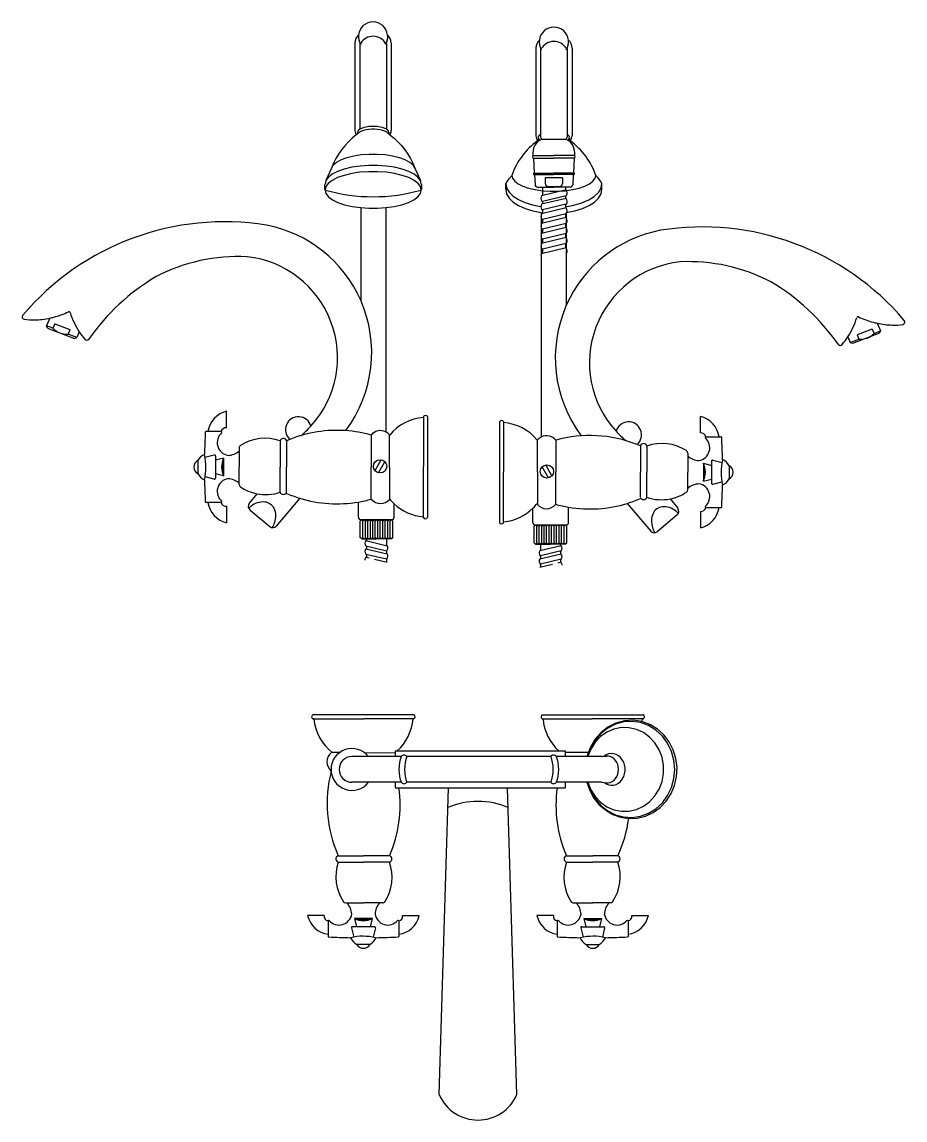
# Model space of a CAD drawing. Header units: metres. Extents: x 30 to 38.4, y 11.3 to 22.1.
# Drawn here: x 29.952 to 30.529, y 21.191 to 21.909 of the extents above; entities that cross this region are included whole.
import ezdxf
from ezdxf.enums import TextEntityAlignment as Align

# ---------------------------------------------------------------- set-up
doc = ezdxf.new("R2010")
doc.units = ezdxf.units.M
doc.header["$MEASUREMENT"] = 0
doc.linetypes.add('CENTER', pattern=[2, 1.25, -0.25, 0.25, -0.25])
for name, color, linetype in [('ID-WC', 7, 'Continuous'), ('WC-DET1', 8, 'Continuous'), ('WC-DET2', 15, 'Continuous'), ('WC-OUTL', 7, 'Continuous'), ('WC-SERIAL', 4, 'Continuous')]:
    doc.layers.add(name, color=color, linetype=linetype)
doc.styles.get("Standard").update_dxf_attribs({"font": 'arial.ttf'})

# ---------------------------------------------------------------- blocks, each defined once
blk = doc.blocks.new('CT295CGP')
at = {"layer": 'WC-DET1', "color": 8}
for p, q in [((-0.10809, -0.00264), (-0.07471, -0.00264)), ((-0.04252, -0.00264), (-0.07471, -0.00264)), ((0.04252, -0.00264), (0.07471, -0.00264)), ((0.10809, -0.00264), (0.07471, -0.00264)), ((-0.09139, -0.09214), (-0.075, -0.09214)), ((-0.05779, -0.09214), (-0.075, -0.09214)), ((0.05779, -0.09214), (0.075, -0.09214)), ((0.09139, -0.09214), (0.075, -0.09214)), ((-0.09134, -0.09628), (-0.075, -0.09628)), ((-0.05779, -0.09628), (-0.075, -0.09628)), ((0.05779, -0.09628), (0.075, -0.09628)), ((0.09139, -0.09628), (0.075, -0.09628)), ((-0.0691, -0.13325), (-0.08087, -0.13325)), ((-0.08083, -0.13325), (-0.07948, -0.13856)), ((-0.06914, -0.13325), (-0.07049, -0.13856)), ((0.0691, -0.13325), (0.08087, -0.13325)), ((0.06914, -0.13325), (0.07049, -0.13856)), ((0.08083, -0.13325), (0.07948, -0.13856)), ((-0.08282, -0.13942), (-0.08132, -0.14535)), ((-0.06782, -0.13856), (-0.08215, -0.13856)), ((-0.06715, -0.13942), (-0.06867, -0.14545)), ((0.06715, -0.13942), (0.06867, -0.14545)), ((0.06782, -0.13856), (0.08215, -0.13856)), ((0.08282, -0.13942), (0.08132, -0.14535)), ((-0.07073, -0.15016), (-0.07926, -0.15016)), ((0.07073, -0.15016), (0.07926, -0.15016))]:
    blk.add_line(p, q, dxfattribs=at)
at = {"layer": 'WC-DET1', "color": 7}
for p, q in [((-0.09057, -0.0247), (-0.09535, -0.02468)), ((-0.0503, -0.02729), (-0.08243, -0.02729)), ((-0.07421, -0.02475), (-0.05417, -0.02468)), ((-0.05417, -0.02365), (-0.0529, -0.02365)), ((-0.05417, -0.02365), (-0.05417, -0.02729)), ((-0.04174, -0.02729), (-0.04664, -0.02729)), ((0.04751, -0.02729), (-0.04174, -0.02729)), ((0.08095, -0.02729), (0.05117, -0.02729)), ((0.0529, -0.02365), (0.05691, -0.02365)), ((0.05691, -0.02365), (0.05691, -0.02729)), ((0.07201, -0.02474), (0.05691, -0.02469)), ((-0.0503, -0.04413), (-0.08243, -0.04413)), ((-0.05417, -0.04413), (-0.05417, -0.04778)), ((-0.05417, -0.04778), (-0.05175, -0.04778)), ((-0.04174, -0.04413), (-0.04664, -0.04413)), ((0.04751, -0.04413), (-0.04174, -0.04413)), ((-0.01936, -0.04778), (0.01936, -0.04778)), ((0.05691, -0.04413), (0.05117, -0.04413)), ((0.05175, -0.04778), (0.05691, -0.04778)), ((0.07125, -0.04413), (0.05691, -0.04413)), ((0.05691, -0.04413), (0.05691, -0.04778)), ((0.08095, -0.04413), (0.07125, -0.04413)), ((-0.08563, -0.12305), (-0.075, -0.12305)), ((-0.06437, -0.12305), (-0.075, -0.12305)), ((0.06437, -0.12305), (0.075, -0.12305)), ((0.08563, -0.12305), (0.075, -0.12305)), ((-0.09811, -0.13482), (-0.09811, -0.14352)), ((-0.05181, -0.1348), (-0.05181, -0.14352)), ((0.05181, -0.1348), (0.05181, -0.14352)), ((0.09811, -0.1348), (0.09811, -0.14352))]:
    blk.add_line(p, q, dxfattribs=at)
at = {"layer": 'WC-DET1', "color": 7, "flags": 128}
for points in [[(0.10723, -0.00446), (0.10152, -0.00359), (0.09575, -0.00392), (0.09015, -0.00542), (0.08492, -0.00804), (0.08026, -0.0117), (0.07633, -0.01624), (0.07329, -0.0215), (0.07125, -0.02729)], [(-0.0503, -0.02729), (-0.0509, -0.02911), (-0.05135, -0.03117), (-0.05162, -0.0334), (-0.05171, -0.03571), (-0.05162, -0.03802), (-0.05135, -0.04025), (-0.0509, -0.04231), (-0.0503, -0.04413)], [(-0.04664, -0.02729), (-0.04724, -0.02911), (-0.04769, -0.03117), (-0.04796, -0.0334), (-0.04805, -0.03571), (-0.04796, -0.03802), (-0.04769, -0.04025), (-0.04724, -0.04231), (-0.04664, -0.04413)], [(0.08224, -0.04428), (0.08371, -0.04523), (0.08532, -0.04584), (0.08699, -0.0461), (0.08868, -0.04598), (0.09031, -0.0455), (0.09184, -0.04467), (0.09321, -0.04352), (0.09437, -0.04209), (0.09527, -0.04044), (0.0959, -0.03862), (0.09621, -0.03669), (0.09621, -0.03473), (0.0959, -0.0328), (0.09527, -0.03098), (0.09437, -0.02933), (0.09321, -0.0279), (0.09184, -0.02675), (0.09031, -0.02592), (0.08868, -0.02544), (0.08699, -0.02532), (0.08532, -0.02558), (0.08371, -0.02619), (0.08224, -0.02715)], [(0.0838, -0.04446), (0.08516, -0.04447), (0.0865, -0.04418), (0.08777, -0.0436), (0.08894, -0.04274), (0.08994, -0.04165), (0.09077, -0.04035), (0.09138, -0.0389), (0.09175, -0.03733), (0.09188, -0.03571), (0.09175, -0.03409), (0.09138, -0.03252), (0.09077, -0.03107), (0.08994, -0.02977), (0.08894, -0.02868), (0.08777, -0.02783), (0.0865, -0.02724), (0.08516, -0.02695), (0.0838, -0.02696)], [(0.07125, -0.04413), (0.07311, -0.04951), (0.07583, -0.05446), (0.07933, -0.0588), (0.0835, -0.06241), (0.08819, -0.06517), (0.09327, -0.06699), (0.09857, -0.06781)]]:
    blk.add_lwpolyline(points, dxfattribs=at)
at = {"layer": 'WC-DET1', "color": 8, "flags": 128}
for points in [[(0.07167, -0.04413), (0.07366, -0.04973), (0.0766, -0.05483), (0.08038, -0.05923), (0.08486, -0.06277), (0.08988, -0.06532), (0.09525, -0.06679), (0.10079, -0.06712), (0.10628, -0.06631), (0.11154, -0.06438), (0.11635, -0.06141), (0.12056, -0.05749), (0.124, -0.05278), (0.12655, -0.04745), (0.12812, -0.04169), (0.12865, -0.03571), (0.12812, -0.02973), (0.12655, -0.02397), (0.124, -0.01864), (0.12056, -0.01393), (0.11635, -0.01002), (0.11154, -0.00704), (0.10628, -0.00511), (0.10079, -0.0043), (0.09525, -0.00464), (0.08988, -0.00611), (0.08486, -0.00866), (0.08038, -0.01219), (0.0766, -0.01659), (0.07366, -0.02169), (0.07167, -0.02729)], [(0.07182, -0.04413), (0.07379, -0.04904), (0.0766, -0.05344), (0.08016, -0.05717), (0.08431, -0.06008), (0.08891, -0.06207), (0.09377, -0.06306), (0.09873, -0.06301), (0.10358, -0.06192), (0.10814, -0.05984), (0.11224, -0.05684), (0.11573, -0.05304), (0.11846, -0.04858), (0.12035, -0.04363), (0.12131, -0.03839), (0.12131, -0.03304), (0.12035, -0.02779), (0.11846, -0.02284), (0.11573, -0.01838), (0.11224, -0.01458), (0.10814, -0.01158), (0.10358, -0.0095), (0.09873, -0.00841), (0.09377, -0.00836), (0.08891, -0.00935), (0.08431, -0.01134), (0.08016, -0.01425), (0.0766, -0.01798), (0.07379, -0.02239), (0.07182, -0.02729)]]:
    blk.add_lwpolyline(points, dxfattribs=at)
at = {"layer": 'WC-DET1', "color": 7, "extrusion": (0, 0, -1), "flags": 128}
for points in [[(-0.04751, -0.02729), (-0.04812, -0.02911), (-0.04856, -0.03117), (-0.04884, -0.0334), (-0.04893, -0.03571), (-0.04884, -0.03802), (-0.04856, -0.04025), (-0.04812, -0.04231), (-0.04751, -0.04413)], [(-0.05117, -0.02729), (-0.05177, -0.02911), (-0.05222, -0.03117), (-0.0525, -0.0334), (-0.05259, -0.03571), (-0.0525, -0.03802), (-0.05222, -0.04025), (-0.05177, -0.04231), (-0.05117, -0.04413)]]:
    blk.add_lwpolyline(points, dxfattribs=at)
at = {"layer": 'WC-DET1', "color": 7}
for points in [[(0.08095, -0.02729), (0.08384, -0.02696)], [(0.08095, -0.04413), (0.08384, -0.04446)]]:
    blk.add_lwpolyline(points, dxfattribs=at)
for centre, radius, start, end in [((-0.08243, -0.03571), 0.0137, 37.9189, 322.0811), ((-0.08243, -0.03571), 0.00842, 90, 270), ((-0.04847, -0.0287), 0.00231, 37.56, 142.44), ((0.04934, -0.0287), 0.00231, 37.56, 142.44), ((-0.04847, -0.04272), 0.00231, 217.56, 322.44), ((0.04934, -0.04272), 0.00231, 217.56, 322.44), ((-0.07527, -0.17986), 0.03504, 76.3798, 103.23801), ((0.07527, -0.17986), 0.03504, 76.76199, 103.6202)]:
    blk.add_arc(centre, radius, start, end, dxfattribs=at)
at = {"layer": 'WC-DET1', "color": 8}
for centre, radius, start, end in [((0, -0.10694), 0.0503, 66.88552, 113.11448), ((-0.07498, -0.10343), 0.03039, 258.8343, 281.1657), ((-0.07498, -0.12105), 0.01354, 244.42798, 295.56353), ((0.07498, -0.10343), 0.03039, 258.8343, 281.1657), ((0.07498, -0.12105), 0.01354, 244.43647, 295.57202), ((-0.08215, -0.13925), 0.00069, 90, 194.21928), ((-0.06782, -0.13925), 0.00069, 345.78072, 90), ((0.06782, -0.13925), 0.00069, 90, 194.21928), ((0.08215, -0.13925), 0.00069, 345.78072, 90)]:
    blk.add_arc(centre, radius, start, end, dxfattribs=at)
at = {"layer": 'WC-OUTL'}
for p, q in [((-0.042, 0), (-0.108, 0)), ((0.042, 0), (0.108, 0)), ((-0.10748, -0.00264), (-0.10809, -0.00264)), ((-0.04191, -0.00264), (-0.04252, -0.00264)), ((0.04191, -0.00264), (0.04252, -0.00264)), ((0.10748, -0.00264), (0.10817, -0.00264)), ((-0.09535, -0.02468), (-0.09595, -0.02468)), ((-0.0529, -0.02365), (0.0529, -0.02365)), ((-0.05175, -0.04778), (-0.01936, -0.04778)), ((-0.02543, -0.2484), (-0.01936, -0.04778)), ((0.02543, -0.2484), (0.01936, -0.04778)), ((0.01936, -0.04778), (0.05175, -0.04778)), ((-0.09139, -0.09628), (-0.09134, -0.09628)), ((-0.08641, -0.12305), (-0.08563, -0.12305)), ((-0.06246, -0.12305), (-0.06437, -0.12305)), ((0.06246, -0.12305), (0.06437, -0.12305)), ((0.08641, -0.12305), (0.08563, -0.12305)), ((-0.10062, -0.13134), (-0.11142, -0.13134)), ((-0.09811, -0.1348), (-0.09811, -0.13482)), ((-0.0493, -0.13134), (-0.0385, -0.13134)), ((0.0493, -0.13134), (0.0385, -0.13134)), ((0.10062, -0.13134), (0.11142, -0.13134)), ((-0.09811, -0.14352), (-0.09811, -0.14488)), ((-0.05181, -0.14352), (-0.05181, -0.14488)), ((0.05181, -0.14352), (0.05181, -0.14488)), ((0.09811, -0.14352), (0.09811, -0.14488))]:
    blk.add_line(p, q, dxfattribs=at)
at = {"layer": 'WC-OUTL', "flags": 128}
blk.add_lwpolyline([(0.09857, -0.06781), (0.1041, -0.06759), (0.1095, -0.06627), (0.11458, -0.06391), (0.11918, -0.0606), (0.12312, -0.05643), (0.12628, -0.05156), (0.12855, -0.04614), (0.12986, -0.04037), (0.13015, -0.03445), (0.12943, -0.02856), (0.1277, -0.02292), (0.12504, -0.01771), (0.12153, -0.01312), (0.11729, -0.0093), (0.11247, -0.00638), (0.10723, -0.00446)], dxfattribs=at)
at = {"layer": 'WC-OUTL'}
for centre, radius, start, end in [((-0.04274, -0.00135), 0.00154, 302.55391, 61.26126), ((0.04274, -0.00135), 0.00154, 118.73874, 237.44609), ((-0.10726, -0.00135), 0.00154, 118.73874, 237.44609), ((-0.07519, 0.0008), 0.03248, 186.0943, 231.62335), ((-0.07422, -0.00004), 0.03181, 312.07605, 355.29724), ((0.07422, -0.00004), 0.03181, 184.70276, 227.92395), ((0.07542, 0.0008), 0.03224, 350.6123, 353.87043), ((0.10726, -0.00135), 0.00154, 302.55391, 61.26126), ((-0.09109, -0.03072), 0.00775, 128.53049, 231.05926), ((-0.01522, -0.05802), 0.0835, 165.21964, 204.11232), ((-0.13431, -0.05912), 0.08334, 336.66365, 7.82725), ((0.13431, -0.05912), 0.08334, 172.17275, 203.33635), ((0.01464, -0.0564), 0.0847, 335.04152, 352.25299), ((-0.09074, -0.0942), 0.00218, 125.45577, 253.92311), ((-0.09074, -0.0942), 0.00218, 108.61089, 125.45577), ((-0.0585, -0.09421), 0.00219, 286.11709, 71.01277), ((0.0585, -0.09421), 0.00219, 108.98723, 253.88291), ((0.09074, -0.0942), 0.00218, 286.07689, 71.38911), ((-0.06378, -0.10584), 0.02922, 160.89634, 214.11706), ((-0.08537, -0.10625), 0.02922, 326.91086, 19.88989), ((0.08537, -0.10625), 0.02922, 160.11011, 213.08914), ((0.06378, -0.10584), 0.02922, 325.88294, 19.10366), ((-0.08641, -0.12115), 0.00188, 214.11706, 270), ((-0.0939, -0.13071), 0.01127, 1.86825, 42.80214), ((-0.0561, -0.13071), 0.01127, 137.19786, 178.13175), ((-0.06246, -0.12117), 0.00188, 270, 326.91086), ((0.06246, -0.12117), 0.00188, 213.08914, 270), ((0.0561, -0.13071), 0.01127, 1.86825, 42.80214), ((0.0939, -0.13071), 0.01127, 137.19786, 178.13175), ((0.08641, -0.12115), 0.00188, 270, 325.88294), ((-0.09601, -0.12787), 0.01579, 192.69019, 262.36397), ((-0.09745, -0.1317), 0.00319, 173.54662, 258.03206), ((-0.09771, -0.1348), 0.000397, 64.8475, 180), ((-0.09094, -0.12898), 0.00849, 220.97542, 350.7809), ((-0.05898, -0.12898), 0.00849, 189.2191, 319.02458), ((-0.05221, -0.1348), 0.000397, 0, 115.1525), ((-0.05247, -0.1317), 0.00319, 281.96794, 6.45338), ((-0.05391, -0.12787), 0.01579, 277.63603, 347.30981), ((0.05391, -0.12787), 0.01579, 192.69019, 262.36397), ((0.05247, -0.1317), 0.00319, 173.54662, 258.03206), ((0.05221, -0.1348), 0.000397, 64.8475, 180), ((0.05898, -0.12898), 0.00849, 220.97542, 350.7809), ((0.09094, -0.12898), 0.00849, 189.2191, 319.02458), ((0.09771, -0.1348), 0.000397, 0, 115.1525), ((0.09745, -0.1317), 0.00319, 281.96794, 6.45338), ((0.09601, -0.12787), 0.01579, 277.63603, 347.30981), ((-0.09771, -0.14488), 0.000397, 180, 270), ((-0.07496, 0.32389), 0.46972, 267.22369, 268.9843), ((-0.0751, -0.1423), 0.00889, 202.86711, 242.05803), ((-0.075, -0.14786), 0.00484, 208.26443, 331.73557), ((-0.0749, -0.1423), 0.00889, 297.94197, 337.12395), ((-0.07496, 0.32389), 0.46972, 271.00687, 272.77631), ((-0.05221, -0.14488), 0.000397, 270, 0), ((0.05221, -0.14488), 0.000397, 180, 270), ((0.07496, 0.32389), 0.46972, 267.22369, 268.99313), ((0.0749, -0.1423), 0.00889, 202.87605, 242.05803), ((0.075, -0.14786), 0.00484, 208.26443, 331.73557), ((0.0751, -0.1423), 0.00889, 297.94197, 337.13289), ((0.07496, 0.32389), 0.46972, 271.0157, 272.77631), ((0.09771, -0.14488), 0.000397, 270, 0), ((0, -0.23728), 0.02776, 203.62671, 336.37329)]:
    blk.add_arc(centre, radius, start, end, dxfattribs=at)
at = {"layer": 'WC-SERIAL', "flags": 3}
blk.add_attdef('SERIAL', text='', height=0.01211, dxfattribs=at).set_placement((-0.00123, 0.02069), align=Align.TOP_CENTER)
blk = doc.blocks.new('CT295CGR')
at = {"layer": 'WC-DET1', "color": 7}
for p, q in [((0.02683, 0.27706), (0.02683, 0.21912)), ((0.0441, 0.27706), (0.0441, 0.21912)), ((0.02527, 0.21894), (0.02527, 0.21703)), ((0.02527, 0.21703), (0.02536, 0.2165)), ((0.02753, 0.2179), (0.0434, 0.21791)), ((0.04557, 0.2165), (0.04566, 0.21718)), ((0.04566, 0.21904), (0.04566, 0.21703)), ((0.02223, 0.20537), (0.02255, 0.19563)), ((0.04869, 0.20537), (0.04837, 0.19563)), ((0.02286, 0.19472), (0.02321, 0.18808)), ((0.04815, 0.19472), (0.04781, 0.18808)), ((0.02484, 0.18654), (0.03175, 0.18654)), ((0.03175, 0.18654), (0.03551, 0.18654)), ((0.03926, 0.18654), (0.03551, 0.18654)), ((0.04618, 0.18654), (0.03926, 0.18654)), ((0.1348, 0.02319), (0.14352, 0.02319)), ((0.02475, 0), (0.02468, 0.02095)), ((0.03674, 0.02096), (0.03682, 0)), ((0.12305, 0.01063), (0.12305, 0)), ((0.02475, 0), (0.02468, -0.02095)), ((0.03674, -0.02096), (0.03682, 0)), ((0.12305, -0.01141), (0.12305, 0)), ((0.1348, -0.02311), (0.14352, -0.02311))]:
    blk.add_line(p, q, dxfattribs=at)
at = {"layer": 'WC-DET1', "color": 8}
for p, q in [((0.02181, 0.20724), (0.03551, 0.20724)), ((0.02181, 0.20537), (0.03551, 0.20537)), ((0.0492, 0.20724), (0.03551, 0.20724)), ((0.0492, 0.20537), (0.03551, 0.20537)), ((0.0223, 0.19563), (0.03551, 0.19564)), ((0.02259, 0.19472), (0.03551, 0.19473)), ((0.04871, 0.19563), (0.03551, 0.19564)), ((0.04843, 0.19472), (0.03551, 0.19473)), ((0.04114, 0.19251), (0.02988, 0.19251)), ((0.02988, 0.19251), (0.02988, 0.18875)), ((0.03187, 0.18687), (0.0393, 0.18687)), ((0.04114, 0.19251), (0.04114, 0.18875)), ((0.24362, 0.09364), (0.23374, 0.08992)), ((0.22927, 0.0848), (0.23502, 0.08701)), ((0.24487, 0.0908), (0.24909, 0.09242)), ((0.00264, 0.03248), (0.00264, 0.00029)), ((0.09214, 0.01721), (0.09214, 0)), ((0.09628, 0.01721), (0.09628, 0)), ((0.13856, 0.00718), (0.13856, -0.00715)), ((0.13942, 0.00785), (0.14545, 0.00633)), ((0.00264, -0.03248), (0.00264, 0.00029)), ((0.03204, -0.00373), (0.02786, 0.00353)), ((0.03425, -0.00233), (0.03017, 0.00474)), ((0.09214, -0.01639), (0.09214, 0)), ((0.09628, -0.01639), (0.09628, 0)), ((0.13325, 0.0059), (0.13325, -0.00587)), ((0.13325, 0.00586), (0.13856, 0.00451)), ((0.15016, 0.00427), (0.15016, -0.00426)), ((0.13325, -0.00583), (0.13856, -0.00448)), ((0.13942, -0.00782), (0.14535, -0.00632)), ((0.02342, -0.0345), (0.043, -0.0345))]:
    blk.add_line(p, q, dxfattribs=at)
at = {"layer": 'WC-DET1', "color": 8, "linetype": 'CENTER'}
for p, q in [((0.24362, 0.09364), (0.24487, 0.0908)), ((0.23374, 0.08992), (0.23502, 0.08701))]:
    blk.add_line(p, q, dxfattribs=at)
at = {"layer": 'WC-DET1', "color": 7, "flags": 128}
for points in [[(0.02683, 0.22095), (0.02604, 0.22037), (0.02552, 0.21975), (0.02528, 0.2191), (0.02533, 0.21845), (0.02567, 0.21781), (0.02629, 0.2172)], [(0.02683, 0.21912), (0.02691, 0.2187), (0.02716, 0.21829), (0.02757, 0.2179)], [(0.04337, 0.21791), (0.04378, 0.2183), (0.04402, 0.2187), (0.0441, 0.21912)], [(0.04464, 0.2172), (0.04526, 0.21781), (0.0456, 0.21845), (0.04565, 0.2191), (0.04541, 0.21975), (0.04489, 0.22037), (0.0441, 0.22095)]]:
    blk.add_lwpolyline(points, dxfattribs=at)
at = {"layer": 'WC-DET1', "color": 8, "flags": 128}
for points in [[(0.00801, 0.19415), (0.00848, 0.19224), (0.00986, 0.1904), (0.01212, 0.18868), (0.01518, 0.18715), (0.01892, 0.18586), (0.02323, 0.18485), (0.02795, 0.18416), (0.03293, 0.18381), (0.038, 0.18381), (0.04298, 0.18416), (0.0477, 0.18485), (0.05201, 0.18586), (0.05576, 0.18715), (0.05881, 0.18868), (0.06107, 0.1904), (0.06245, 0.19224), (0.06292, 0.19415)], [(0.00403, 0.18887), (0.00457, 0.18598), (0.00617, 0.18319), (0.00877, 0.1806), (0.01229, 0.17828), (0.01661, 0.17634), (0.02157, 0.17482), (0.02701, 0.17378)], [(0.04301, 0.17366), (0.04863, 0.17465), (0.05378, 0.17614), (0.05827, 0.17809), (0.06194, 0.18043), (0.06466, 0.18307), (0.06634, 0.18591), (0.0669, 0.18887)]]:
    blk.add_lwpolyline(points, dxfattribs=at)
at = {"layer": 'WC-DET1', "color": 8}
blk.add_lwpolyline([(0.11696, -0.02687, 0.028229), (0.11533, -0.02546, 0.084366), (0.11104, -0.02317, 0.106441), (0.1064, -0.02265, 0.1299), (0.10281, -0.02401, 0.1299), (0.10035, -0.02697, 0.106441), (0.09932, -0.03152, 0.084366), (0.10008, -0.03632, 0.046542), (0.10152, -0.03956, 0.073445)], format="xyb", dxfattribs=at)
blk.add_circle((0.03093, 0.00047), 0.00434, dxfattribs=at)
at = {"layer": 'WC-DET1', "color": 7}
for centre, radius, start, end in [((0.03555, 0.28151), 0.00961, 173.15394, 210.7891), ((0.03555, 0.27214), 0.00961, 32.70427, 149.2109), ((0.03555, 0.28151), 0.00961, 327.29573, 6.57047), ((0.03196, 0.20863), 0.01027, 115.54772, 187.74309), ((0.05158, 0.17923), 0.04605, 124.83869, 125.48142), ((0.03897, 0.20863), 0.01027, 352.25691, 64.45228), ((0.01935, 0.17923), 0.04605, 54.38336, 55.16131), ((0.0239, 0.20631), 0.00229, 155.85012, 204.14988), ((0.04711, 0.20631), 0.00229, 335.85012, 24.14988), ((0.02256, 0.19521), 0.000494, 121.77488, 273.27021), ((0.04846, 0.19521), 0.000494, 266.72979, 58.22512), ((0.02484, 0.18817), 0.00163, 183, 270), ((0.04618, 0.18817), 0.00163, 270, 357), ((0.12134, 0.07485), 0.08495, 156.15952, 216.91005), ((0.18398, 0.11701), 0.05216, 326.85924, 342.1974), ((0.23441, 0.10081), 0.000816, 64.85795, 162.1974), ((0.25874, 0.15264), 0.05643, 244.85795, 255.14043), ((0.25874, 0.15264), 0.05643, 255.14043, 257.87064), ((0.03072, 0.01609), 0.00775, 38.94074, 116.21661), ((0.05912, -0.05931), 0.08334, 68.27163, 105.59533), ((0.12522, 0.07159), 0.06643, 222.3685, 230.05178), ((0.17986, -0.00027), 0.03504, 166.3798, 193.23801), ((-0.0008, -0.00019), 0.03248, 314.07562, 321.62335), ((0.03072, -0.01609), 0.00775, 218.53049, 321.05926), ((0.05912, 0.05931), 0.08334, 254.40467, 260.3513), ((0.05912, 0.05931), 0.08334, 287.01218, 293.33635), ((0.0942, -0.01574), 0.00218, 198.61089, 343.92311), ((0.10584, 0.01122), 0.02922, 250.89634, 281.37754)]:
    blk.add_arc(centre, radius, start, end, dxfattribs=at)
at = {"layer": 'WC-DET1', "color": 8}
for centre, radius, start, end in [((0.03175, 0.18875), 0.00188, 180, 270), ((0.03926, 0.18875), 0.00188, 270, 360), ((0.23596, 0.09925), 0.01228, 265.59066, 316.48089), ((0.13925, 0.00718), 0.00069, 75.78072, 180), ((0.10343, 0.00002), 0.03039, 348.8343, 11.1657), ((0.12105, 0.00002), 0.01354, 334.42798, 25.56353), ((0.13925, -0.00715), 0.00069, 180, 284.21928)]:
    blk.add_arc(centre, radius, start, end, dxfattribs=at)
at = {"layer": 'WC-DET2'}
for p, q in [((0.04351, 0.18469), (0.02748, 0.18087)), ((0.028, 0.18654), (0.028, 0.18099)), ((0.04344, 0.18081), (0.02805, 0.17715)), ((0.04301, 0.18654), (0.04301, 0.18457)), ((0.04301, 0.18505), (0.04301, 0.18457)), ((0.04301, 0.18071), (0.04301, 0.17906)), ((0.04351, 0.17912), (0.02748, 0.1753)), ((0.04351, 0.17286), (0.02748, 0.16904)), ((0.028, 0.17714), (0.028, 0.17548)), ((0.04344, 0.17524), (0.02805, 0.17158)), ((0.04301, 0.1752), (0.04301, 0.17274)), ((0.04351, 0.16652), (0.02748, 0.1627)), ((0.028, 0.17162), (0.028, 0.16916)), ((0.028, 0.16531), (0.028, 0.16282)), ((0.04344, 0.16898), (0.02805, 0.16532)), ((0.04301, 0.16888), (0.04301, 0.1664)), ((0.04351, 0.16001), (0.02748, 0.15619)), ((0.028, 0.15897), (0.028, 0.15632)), ((0.04344, 0.16264), (0.02805, 0.15897)), ((0.04301, 0.16254), (0.04301, 0.15989)), ((0.04351, 0.15351), (0.02748, 0.14969)), ((0.028, 0.15246), (0.028, 0.14981)), ((0.04344, 0.15614), (0.02805, 0.15247)), ((0.04301, 0.15603), (0.04301, 0.15339)), ((0.04351, 0.14676), (0.02748, 0.14294)), ((0.028, 0.14596), (0.028, 0.14306)), ((0.04344, 0.14963), (0.02805, 0.14596)), ((0.04301, 0.14953), (0.04301, 0.14664)), ((0.02342, -0.0345), (0.02426, -0.03532)), ((0.0251, -0.0345), (0.02426, -0.03532)), ((0.02426, -0.0462), (0.02426, -0.03532)), ((0.02589, -0.03532), (0.0251, -0.0345)), ((0.02589, -0.03532), (0.02668, -0.0345)), ((0.02589, -0.0462), (0.02589, -0.03532)), ((0.02668, -0.0345), (0.02752, -0.03532)), ((0.02836, -0.0345), (0.02752, -0.03532)), ((0.02752, -0.0462), (0.02752, -0.03532)), ((0.02915, -0.03532), (0.02836, -0.0345)), ((0.02915, -0.03532), (0.02994, -0.0345)), ((0.02915, -0.0462), (0.02915, -0.03532)), ((0.02994, -0.0345), (0.03078, -0.03532)), ((0.03162, -0.0345), (0.03078, -0.03532)), ((0.03078, -0.0462), (0.03078, -0.03532)), ((0.03242, -0.03532), (0.03162, -0.0345)), ((0.03242, -0.03532), (0.03321, -0.0345)), ((0.03242, -0.0462), (0.03242, -0.03532)), ((0.03321, -0.0345), (0.03405, -0.03532)), ((0.03489, -0.0345), (0.03405, -0.03532)), ((0.03405, -0.0462), (0.03405, -0.03532)), ((0.03568, -0.03532), (0.03489, -0.0345)), ((0.03568, -0.03532), (0.03647, -0.0345)), ((0.03568, -0.0462), (0.03568, -0.03532)), ((0.03647, -0.0345), (0.03731, -0.03532)), ((0.03815, -0.0345), (0.03731, -0.03532)), ((0.03731, -0.0462), (0.03731, -0.03532)), ((0.03894, -0.03532), (0.03815, -0.0345)), ((0.03894, -0.03532), (0.03974, -0.0345)), ((0.03894, -0.0462), (0.03894, -0.03532)), ((0.03974, -0.0345), (0.04057, -0.03532)), ((0.04141, -0.0345), (0.04057, -0.03532)), ((0.04057, -0.0462), (0.04057, -0.03532)), ((0.04221, -0.03532), (0.04141, -0.0345)), ((0.04221, -0.03532), (0.043, -0.0345)), ((0.04221, -0.0462), (0.04221, -0.03532)), ((0.02342, -0.04702), (0.02426, -0.0462)), ((0.0251, -0.04702), (0.02426, -0.0462)), ((0.02589, -0.0462), (0.0251, -0.04702)), ((0.02589, -0.0462), (0.02668, -0.04702)), ((0.04024, -0.04812), (0.0263, -0.05145)), ((0.02668, -0.04702), (0.02752, -0.0462)), ((0.02675, -0.04704), (0.02675, -0.05134)), ((0.02836, -0.04702), (0.02752, -0.0462)), ((0.02915, -0.0462), (0.02836, -0.04702)), ((0.02915, -0.0462), (0.02994, -0.04702)), ((0.02994, -0.04702), (0.03078, -0.0462)), ((0.03162, -0.04702), (0.03078, -0.0462)), ((0.03242, -0.0462), (0.03162, -0.04702)), ((0.03242, -0.0462), (0.03321, -0.04702)), ((0.03321, -0.04702), (0.03405, -0.0462)), ((0.03489, -0.04702), (0.03405, -0.0462)), ((0.03568, -0.0462), (0.03489, -0.04702)), ((0.03568, -0.0462), (0.03647, -0.04702)), ((0.03647, -0.04702), (0.03731, -0.0462)), ((0.03815, -0.04702), (0.03731, -0.0462)), ((0.03894, -0.0462), (0.03815, -0.04702)), ((0.03894, -0.0462), (0.03974, -0.04702)), ((0.03974, -0.04702), (0.04057, -0.0462)), ((0.0398, -0.04704), (0.0398, -0.04823)), ((0.04141, -0.04702), (0.04057, -0.0462)), ((0.04221, -0.0462), (0.04141, -0.04702)), ((0.04221, -0.0462), (0.043, -0.04702)), ((0.04024, -0.05349), (0.0263, -0.05681)), ((0.02675, -0.05469), (0.02675, -0.05666)), ((0.04017, -0.05149), (0.02679, -0.05468)), ((0.04017, -0.05686), (0.02679, -0.06005)), ((0.0398, -0.05158), (0.0398, -0.05355)), ((0.0398, -0.0569), (0.0398, -0.05904)), ((0.03459, -0.06028), (0.0263, -0.06225)), ((0.02675, -0.06001), (0.02675, -0.06215)), ((0.04024, -0.05893), (0.038, -0.05947))]:
    blk.add_line(p, q, dxfattribs=at)
for centre, radius, start, end in [((0.03029, 0.17916), 0.00329, 148.72108, 213.48459), ((0.04333, 0.18127), 0.000469, 283.39969, 325.36645), ((0.04121, 0.18273), 0.00304, 325.36645, 39.22287), ((0.03029, 0.17359), 0.00329, 148.72108, 213.48459), ((0.02794, 0.1776), 0.000469, 213.48459, 283.39969), ((0.04333, 0.1757), 0.000469, 283.39969, 325.36645), ((0.04121, 0.17716), 0.00304, 325.36645, 39.22287), ((0.04121, 0.1709), 0.00304, 325.36645, 39.22287), ((0.03029, 0.16733), 0.00329, 148.72108, 213.48459), ((0.02794, 0.17204), 0.000469, 213.48459, 283.39969), ((0.02794, 0.16577), 0.000469, 213.48459, 283.39969), ((0.04333, 0.16944), 0.000469, 283.39969, 325.36645), ((0.04121, 0.16456), 0.00304, 325.36645, 39.22287), ((0.03029, 0.16099), 0.00329, 148.72108, 213.48459), ((0.02794, 0.15943), 0.000469, 213.48459, 283.39969), ((0.04333, 0.1631), 0.000469, 283.39969, 325.36645), ((0.04121, 0.15805), 0.00304, 325.36645, 39.22287), ((0.03029, 0.15448), 0.00329, 148.72108, 213.48459), ((0.02794, 0.15293), 0.000469, 213.48459, 283.39969), ((0.04333, 0.15659), 0.000469, 283.39969, 325.36645), ((0.04121, 0.15155), 0.00304, 325.36645, 39.22287), ((0.03029, 0.14798), 0.00329, 148.72108, 213.48459), ((0.02794, 0.14642), 0.000469, 213.48459, 283.39969), ((0.04333, 0.15009), 0.000469, 283.39969, 325.36645), ((0.04121, 0.1448), 0.00304, 332.66593, 39.22287), ((0.03029, 0.14123), 0.00329, 148.72108, 169.48488), ((0.03823, -0.04983), 0.00265, 325.36645, 39.22287), ((0.02874, -0.05293), 0.00286, 148.72108, 213.48459), ((0.02874, -0.0583), 0.00286, 148.72108, 213.48459), ((0.02669, -0.05429), 0.000408, 213.48459, 283.39969), ((0.04007, -0.0511), 0.000408, 283.39969, 325.36645), ((0.04007, -0.05646), 0.000408, 283.39969, 325.36645), ((0.03823, -0.05519), 0.00265, 325.36645, 39.22287), ((0.02669, -0.05965), 0.000408, 213.48459, 283.39969), ((0.03823, -0.06064), 0.00265, 355.52935, 39.22287)]:
    blk.add_arc(centre, radius, start, end, dxfattribs=at)
at = {"layer": 'WC-OUTL'}
for p, q in [((0.02371, 0.27734), (0.02367, 0.22007)), ((0.04739, 0.27733), (0.04739, 0.22006)), ((0.00403, 0.18504), (0.00403, 0.18887)), ((0.0669, 0.18504), (0.0669, 0.18887)), ((0.02729, 0.16991), (0.02729, 0.02305)), ((0.04364, 0.16991), (0.04364, 0.10919)), ((0.24846, 0.0909), (0.23087, 0.08413)), ((0.24846, 0.0909), (0.24909, 0.09242)), ((0.23087, 0.08413), (0.22927, 0.0848)), ((0.13134, 0.0257), (0.13134, 0.0365)), ((0, 0.033), (0, -0.033)), ((0.00264, 0.03309), (0.00264, 0.03248)), ((0.14352, 0.02319), (0.14488, 0.02319)), ((0.12305, 0.01254), (0.12305, 0.01063)), ((0.12302, -0.01141), (0.12305, -0.01063)), ((0.08351, -0.02038), (0.09884, -0.03855)), ((0.1116, -0.01742), (0.1165, -0.02361)), ((0.02179, -0.03287), (0.02179, -0.02352)), ((0.04516, -0.03287), (0.04516, -0.02285)), ((0.11601, -0.02815), (0.10295, -0.03892)), ((0.13134, -0.02562), (0.13134, -0.03642)), ((0.14352, -0.02311), (0.14488, -0.02311)), ((0.00264, -0.03309), (0.00264, -0.03248)), ((0.02263, -0.03532), (0.02342, -0.0345)), ((0.02263, -0.0462), (0.02263, -0.03532)), ((0.043, -0.0345), (0.04352, -0.0345)), ((0.043, -0.0345), (0.04389, -0.03537)), ((0.04389, -0.04615), (0.04389, -0.03537)), ((0.02263, -0.0462), (0.02344, -0.04704)), ((0.02344, -0.04704), (0.03001, -0.04704)), ((0.03001, -0.04704), (0.03327, -0.04704)), ((0.03654, -0.04704), (0.03327, -0.04704)), ((0.04298, -0.04704), (0.03654, -0.04704)), ((0.04298, -0.04704), (0.04389, -0.04615))]:
    blk.add_line(p, q, dxfattribs=at)
at = {"layer": 'WC-OUTL', "linetype": 'CENTER'}
for p, q in [((0.24688, 0.09746), (0.24909, 0.09242)), ((0.22765, 0.08849), (0.22927, 0.0848))]:
    blk.add_line(p, q, dxfattribs=at)
at = {"layer": 'WC-OUTL', "flags": 128}
for points in [[(0.00403, 0.18504), (0.00458, 0.18213), (0.0062, 0.17932), (0.00884, 0.17671), (0.01241, 0.17439), (0.01678, 0.17244), (0.0218, 0.17093), (0.02729, 0.16991)], [(0.04364, 0.16991), (0.04913, 0.17093), (0.05415, 0.17244), (0.05852, 0.17439), (0.06209, 0.17671), (0.06473, 0.17932), (0.06635, 0.18213), (0.0669, 0.18504)]]:
    blk.add_lwpolyline(points, dxfattribs=at)
at = {"layer": 'WC-OUTL'}
for centre, radius, start, end in [((0.03555, 0.28151), 0.00961, 6.57047, 173.15394), ((0.03147, 0.27704), 0.00783, 134.20144, 177.23802), ((0.03961, 0.27702), 0.00783, 2.49386, 45.51742), ((0.05158, 0.17923), 0.04605, 125.48142, 161.10501), ((0.03145, 0.22095), 0.00783, 186.50325, 212.58922), ((0.03961, 0.22095), 0.00783, 326.88929, 353.45022), ((0.01935, 0.17923), 0.04605, 18.89499, 54.38336), ((0.0198, 0.18047), 0.01787, 130.99783, 151.98106), ((0.05042, 0.18059), 0.01844, 26.68499, 47.33856), ((0.12134, 0.07485), 0.08495, 100.93841, 156.15952), ((0.13261, -0.01275), 0.17319, 40.31938, 99.09162), ((0.12522, 0.07159), 0.06643, 96.40498, 222.3685), ((0.12341, 0.02036), 0.11738, 62.621, 92.61373), ((0.105, 0.00253), 0.14191, 34.87856, 59.32889), ((0.25874, 0.15264), 0.05643, 257.87064, 268.07502), ((0.25807, 0.13285), 0.03664, 268.07502, 278.77886), ((0.26341, 0.09826), 0.00163, 278.77886, 40.31938), ((0.18398, 0.11701), 0.05216, 320.12595, 326.85924), ((0.22275, 0.08461), 0.00163, 214.87856, 320.12595), ((0.12787, 0.02109), 0.01579, 7.63603, 77.30981), ((0.00135, 0.03226), 0.00154, 32.55391, 151.26126), ((0.00004, 0.00078), 0.03181, 39.2866, 85.29724), ((0.0843, 0.02444), 0.0085, 311.88962, 163.69285), ((0.03072, 0.01609), 0.00775, 116.21661, 141.46951), ((0.12898, 0.01602), 0.00849, 279.2191, 49.02458), ((0.1317, 0.02253), 0.00319, 11.96794, 96.45338), ((0.1348, 0.02279), 0.000397, 90, 205.1525), ((0.14488, 0.02279), 0.000397, 0, 90), ((-0.32389, 0.00004), 0.46972, 1.00687, 2.77631), ((0.05912, -0.05931), 0.08334, 66.66365, 68.27163), ((0.09421, 0.0165), 0.00219, 16.11709, 161.01277), ((0.10625, -0.01037), 0.02922, 56.91086, 109.88989), ((0.12117, 0.01254), 0.00188, 0, 56.91086), ((0.13071, 0.0189), 0.01127, 227.19786, 268.13175), ((0.1423, 0.0001), 0.00889, 27.94197, 67.12395), ((0.14786, 0), 0.00484, 298.26443, 61.73557), ((0.1423, -0.0001), 0.00889, 292.86711, 332.05803), ((0.10584, 0.01122), 0.02922, 281.37754, 304.11706), ((0.12115, -0.01141), 0.00188, 304.11706, 0), ((0.13071, -0.0189), 0.01127, 91.86825, 132.80214), ((0.12898, -0.01594), 0.00849, 310.97542, 80.7809), ((-0.32389, 0.00004), 0.46972, 357.22369, 358.9843), ((0.05912, 0.05931), 0.08334, 260.3513, 287.01218), ((-0.0008, -0.00019), 0.03248, 276.0943, 314.07562), ((0.11394, -0.02563), 0.00326, 309.50613, 38.34306), ((0.12787, -0.02101), 0.01579, 282.69019, 352.36397), ((0.1317, -0.02245), 0.00319, 263.54662, 348.03206), ((0.1348, -0.02271), 0.000397, 154.8475, 270), ((0.14488, -0.02271), 0.000397, 270, 0), ((0.00135, -0.03226), 0.00154, 208.73874, 327.44609), ((0.02342, -0.03287), 0.00163, 180, 270), ((0.04352, -0.03287), 0.00163, 270, 0), ((0.10108, -0.03665), 0.00294, 220.16, 309.50613)]:
    blk.add_arc(centre, radius, start, end, dxfattribs=at)
at = {"layer": 'WC-SERIAL', "flags": 3}
blk.add_attdef('SERIAL', text='', height=0.01211, dxfattribs=at).set_placement((0.13533, 0.18831), align=Align.TOP_CENTER)
blk = doc.blocks.new('CT295CGL')
at = {"layer": 'WC-DET1', "color": 7}
for p, q in [((-0.04419, 0.27733), (-0.04419, 0.22095)), ((-0.02683, 0.27706), (-0.02683, 0.221)), ((-0.04567, 0.21899), (-0.04567, 0.21794)), ((-0.02527, 0.21899), (-0.02527, 0.21794)), ((-0.1348, 0.02319), (-0.14352, 0.02319)), ((-0.03674, 0.02096), (-0.03682, 0)), ((-0.02475, 0), (-0.02468, 0.02095)), ((-0.12305, 0.01063), (-0.12305, 0)), ((-0.12305, -0.01063), (-0.12305, 0)), ((-0.03674, -0.02096), (-0.03682, 0)), ((-0.02475, 0), (-0.02468, -0.02095)), ((-0.1348, -0.02311), (-0.14352, -0.02311)), ((-0.02342, -0.0345), (-0.043, -0.0345))]:
    blk.add_line(p, q, dxfattribs=at)
at = {"layer": 'WC-DET1', "color": 8, "linetype": 'CENTER'}
for p, q in [((-0.24362, 0.09364), (-0.24487, 0.0908)), ((-0.23374, 0.08992), (-0.23502, 0.08701))]:
    blk.add_line(p, q, dxfattribs=at)
at = {"layer": 'WC-DET1', "color": 8}
for p, q in [((-0.24362, 0.09364), (-0.23374, 0.08992)), ((-0.24487, 0.0908), (-0.24909, 0.09242)), ((-0.22927, 0.0848), (-0.23502, 0.08701)), ((-0.00264, 0.03248), (-0.00264, 0.00029)), ((-0.09628, 0.01721), (-0.09628, 0)), ((-0.09214, 0.01721), (-0.09214, 0)), ((-0.13942, 0.00785), (-0.14545, 0.00633)), ((-0.13856, 0.00718), (-0.13856, -0.00715)), ((-0.15016, 0.00427), (-0.15016, -0.00426)), ((-0.13325, 0.00586), (-0.13856, 0.00451)), ((-0.13325, 0.0059), (-0.13325, -0.00587)), ((-0.09628, -0.01639), (-0.09628, 0)), ((-0.09214, -0.01639), (-0.09214, 0)), ((-0.03425, -0.00233), (-0.03017, 0.00474)), ((-0.03204, -0.00373), (-0.02786, 0.00353)), ((-0.00264, -0.03248), (-0.00264, 0.00029)), ((-0.13942, -0.00782), (-0.14535, -0.00632)), ((-0.13325, -0.00583), (-0.13856, -0.00448))]:
    blk.add_line(p, q, dxfattribs=at)
at = {"layer": 'WC-DET1', "color": 7, "flags": 128}
for points in [[(-0.02527, 0.2189), (-0.02542, 0.21962), (-0.02592, 0.22031), (-0.02675, 0.22096), (-0.02789, 0.22153), (-0.02928, 0.22202), (-0.03089, 0.2224), (-0.03265, 0.22266), (-0.03452, 0.2228), (-0.03641, 0.2228), (-0.03828, 0.22266), (-0.04004, 0.2224), (-0.04165, 0.22202), (-0.04304, 0.22153), (-0.04418, 0.22096), (-0.04501, 0.22031), (-0.04551, 0.21962), (-0.04567, 0.2189)], [(-0.02581, 0.21834), (-0.02662, 0.21901), (-0.02774, 0.21961), (-0.02915, 0.22012), (-0.03078, 0.22052), (-0.03258, 0.2208), (-0.03449, 0.22094), (-0.03644, 0.22094), (-0.03835, 0.2208), (-0.04015, 0.22052), (-0.04179, 0.22012), (-0.04319, 0.21961), (-0.04431, 0.21901), (-0.04512, 0.21834)], [(-0.00403, 0.18121), (-0.00454, 0.18341), (-0.00611, 0.18555), (-0.00868, 0.18754), (-0.01218, 0.18931), (-0.01647, 0.19081), (-0.02141, 0.19198), (-0.02683, 0.19279), (-0.03256, 0.1932), (-0.03838, 0.1932), (-0.0441, 0.19279), (-0.04952, 0.19198), (-0.05446, 0.19081), (-0.05875, 0.18931), (-0.06225, 0.18754), (-0.06482, 0.18555), (-0.06639, 0.18341), (-0.0669, 0.18121)], [(-0.04364, 0.1697), (-0.03822, 0.16933), (-0.03271, 0.16933), (-0.02729, 0.1697)]]:
    blk.add_lwpolyline(points, dxfattribs=at)
at = {"layer": 'WC-DET1', "color": 7}
for points in [[(-0.04512, 0.21834, 0.008962), (-0.04653, 0.21729, 0.008962)], [(-0.02581, 0.21834, -0.008373), (-0.02449, 0.21736, -0.008373)], [(-0.02465, -0.02092, 0.030516), (-0.02202, -0.02376, 0.002518), (-0.02179, -0.02398, 0.002518)]]:
    blk.add_lwpolyline(points, format="xyb", dxfattribs=at)
at = {"layer": 'WC-DET1', "color": 8, "flags": 128}
for points in [[(-0.00822, 0.19549), (-0.00938, 0.19744), (-0.01151, 0.19927), (-0.01452, 0.20091), (-0.01831, 0.20231), (-0.02274, 0.2034), (-0.02763, 0.20415), (-0.03282, 0.20454), (-0.03811, 0.20454), (-0.0433, 0.20415), (-0.04819, 0.2034), (-0.05262, 0.20231), (-0.05641, 0.20091), (-0.05942, 0.19927), (-0.06155, 0.19744), (-0.06271, 0.19549)], [(-0.00456, 0.18754), (-0.00615, 0.18967), (-0.00873, 0.19165), (-0.01223, 0.19341), (-0.01651, 0.1949), (-0.02145, 0.19607), (-0.02686, 0.19687), (-0.03256, 0.19727), (-0.03837, 0.19727), (-0.04407, 0.19687), (-0.04948, 0.19607), (-0.05442, 0.1949), (-0.0587, 0.19341), (-0.0622, 0.19165), (-0.06478, 0.18967), (-0.06637, 0.18754)]]:
    blk.add_lwpolyline(points, dxfattribs=at)
at = {"layer": 'WC-DET1', "color": 8}
blk.add_lwpolyline([(-0.11696, -0.02687, -0.028229), (-0.11533, -0.02546, -0.084366), (-0.11104, -0.02317, -0.106441), (-0.1064, -0.02265, -0.1299), (-0.10281, -0.02401, -0.1299), (-0.10035, -0.02697, -0.106441), (-0.09932, -0.03152, -0.084366), (-0.10008, -0.03632, -0.046542), (-0.10152, -0.03956, -0.073445)], format="xyb", dxfattribs=at)
blk.add_circle((-0.03093, 0.00047), 0.00434, dxfattribs=at)
at = {"layer": 'WC-DET1', "color": 7}
for centre, radius, start, end in [((-0.03555, 0.28151), 0.00961, 172.56621, 212.70427), ((-0.03555, 0.27214), 0.00961, 30.7891, 147.29573), ((-0.03555, 0.28151), 0.00961, 329.2109, 7.70102), ((-0.12134, 0.07485), 0.08495, 323.08995, 23.84048), ((-0.25874, 0.15264), 0.05643, 284.85957, 295.14205), ((-0.23441, 0.10081), 0.000816, 17.8026, 115.14205), ((-0.18398, 0.11701), 0.05216, 197.8026, 213.14076), ((-0.25874, 0.15264), 0.05643, 282.12936, 284.85957), ((-0.05912, -0.05931), 0.08334, 86.07102, 111.72837), ((-0.12522, 0.07159), 0.06643, 309.94822, 317.6315), ((-0.05912, -0.05931), 0.08334, 74.40467, 86.07102), ((-0.03072, 0.01609), 0.00775, 63.78339, 141.05926), ((-0.17986, -0.00027), 0.03504, 346.76199, 13.6202), ((-0.10584, 0.01122), 0.02922, 258.62246, 289.10366), ((-0.0942, -0.01574), 0.00218, 196.07689, 341.38911), ((-0.05912, 0.05931), 0.08334, 246.66365, 252.98782), ((-0.05912, 0.05931), 0.08334, 279.6487, 285.59533), ((-0.03072, -0.01609), 0.00775, 218.94074, 321.46951)]:
    blk.add_arc(centre, radius, start, end, dxfattribs=at)
at = {"layer": 'WC-DET1', "color": 8}
for centre, radius, start, end in [((-0.03547, 0.29113), 0.11433, 254.04067, 285.95933), ((-0.23596, 0.09925), 0.01228, 223.51911, 274.40934), ((-0.13925, 0.00718), 0.00069, 360, 104.21928), ((-0.12105, 0.00002), 0.01354, 154.43647, 205.57202), ((-0.10343, 0.00002), 0.03039, 168.8343, 191.1657), ((-0.13925, -0.00715), 0.00069, 255.78072, 360)]:
    blk.add_arc(centre, radius, start, end, dxfattribs=at)
at = {"layer": 'WC-DET2'}
for p, q in [((-0.04221, -0.03532), (-0.043, -0.0345)), ((-0.04221, -0.03532), (-0.04141, -0.0345)), ((-0.04221, -0.0462), (-0.04221, -0.03532)), ((-0.04141, -0.0345), (-0.04057, -0.03532)), ((-0.03974, -0.0345), (-0.04057, -0.03532)), ((-0.04057, -0.0462), (-0.04057, -0.03532)), ((-0.03894, -0.03532), (-0.03974, -0.0345)), ((-0.03894, -0.03532), (-0.03815, -0.0345)), ((-0.03894, -0.0462), (-0.03894, -0.03532)), ((-0.03815, -0.0345), (-0.03731, -0.03532)), ((-0.03647, -0.0345), (-0.03731, -0.03532)), ((-0.03731, -0.0462), (-0.03731, -0.03532)), ((-0.03568, -0.03532), (-0.03647, -0.0345)), ((-0.03568, -0.03532), (-0.03489, -0.0345)), ((-0.03568, -0.0462), (-0.03568, -0.03532)), ((-0.03489, -0.0345), (-0.03405, -0.03532)), ((-0.03321, -0.0345), (-0.03405, -0.03532)), ((-0.03405, -0.0462), (-0.03405, -0.03532)), ((-0.03242, -0.03532), (-0.03321, -0.0345)), ((-0.03242, -0.03532), (-0.03162, -0.0345)), ((-0.03242, -0.0462), (-0.03242, -0.03532)), ((-0.03162, -0.0345), (-0.03078, -0.03532)), ((-0.02994, -0.0345), (-0.03078, -0.03532)), ((-0.03078, -0.0462), (-0.03078, -0.03532)), ((-0.02915, -0.03532), (-0.02994, -0.0345)), ((-0.02915, -0.03532), (-0.02836, -0.0345)), ((-0.02915, -0.0462), (-0.02915, -0.03532)), ((-0.02836, -0.0345), (-0.02752, -0.03532)), ((-0.02668, -0.0345), (-0.02752, -0.03532)), ((-0.02752, -0.0462), (-0.02752, -0.03532)), ((-0.02589, -0.03532), (-0.02668, -0.0345)), ((-0.02589, -0.03532), (-0.0251, -0.0345)), ((-0.02589, -0.0462), (-0.02589, -0.03532)), ((-0.0251, -0.0345), (-0.02426, -0.03532)), ((-0.02342, -0.0345), (-0.02426, -0.03532)), ((-0.02426, -0.0462), (-0.02426, -0.03532)), ((-0.04221, -0.0462), (-0.043, -0.04702)), ((-0.04221, -0.0462), (-0.04141, -0.04702)), ((-0.04141, -0.04702), (-0.04057, -0.0462)), ((-0.03974, -0.04702), (-0.04057, -0.0462)), ((-0.04024, -0.04812), (-0.0263, -0.05145)), ((-0.0398, -0.04704), (-0.0398, -0.04823)), ((-0.03894, -0.0462), (-0.03974, -0.04702)), ((-0.03894, -0.0462), (-0.03815, -0.04702)), ((-0.03815, -0.04702), (-0.03731, -0.0462)), ((-0.03647, -0.04702), (-0.03731, -0.0462)), ((-0.03568, -0.0462), (-0.03647, -0.04702)), ((-0.03568, -0.0462), (-0.03489, -0.04702)), ((-0.03489, -0.04702), (-0.03405, -0.0462)), ((-0.03321, -0.04702), (-0.03405, -0.0462)), ((-0.03242, -0.0462), (-0.03321, -0.04702)), ((-0.03242, -0.0462), (-0.03162, -0.04702)), ((-0.03162, -0.04702), (-0.03078, -0.0462)), ((-0.02994, -0.04702), (-0.03078, -0.0462)), ((-0.02915, -0.0462), (-0.02994, -0.04702)), ((-0.02915, -0.0462), (-0.02836, -0.04702)), ((-0.02836, -0.04702), (-0.02752, -0.0462)), ((-0.02668, -0.04702), (-0.02752, -0.0462)), ((-0.02675, -0.04704), (-0.02675, -0.05134)), ((-0.02589, -0.0462), (-0.02668, -0.04702)), ((-0.02589, -0.0462), (-0.0251, -0.04702)), ((-0.0251, -0.04702), (-0.02426, -0.0462)), ((-0.02342, -0.04702), (-0.02426, -0.0462)), ((-0.04024, -0.05349), (-0.0263, -0.05681)), ((-0.04017, -0.05149), (-0.02679, -0.05468)), ((-0.04017, -0.05686), (-0.02679, -0.06005)), ((-0.0398, -0.05158), (-0.0398, -0.05355)), ((-0.0398, -0.0569), (-0.0398, -0.05904)), ((-0.02675, -0.05469), (-0.02675, -0.05666)), ((-0.04024, -0.05893), (-0.038, -0.05947)), ((-0.03459, -0.06028), (-0.0263, -0.06225)), ((-0.02675, -0.06001), (-0.02675, -0.06215))]:
    blk.add_line(p, q, dxfattribs=at)
for centre, radius, start, end in [((-0.03823, -0.04983), 0.00265, 140.77713, 214.63355), ((-0.03823, -0.05519), 0.00265, 140.77713, 214.63355), ((-0.04007, -0.0511), 0.000408, 214.63355, 256.60031), ((-0.04007, -0.05646), 0.000408, 214.63355, 256.60031), ((-0.02669, -0.05429), 0.000408, 256.60031, 326.51541), ((-0.02874, -0.05293), 0.00286, 326.51541, 31.27892), ((-0.02874, -0.0583), 0.00286, 326.51541, 31.27892), ((-0.03823, -0.06064), 0.00265, 140.77713, 184.47065), ((-0.02669, -0.05965), 0.000408, 256.60031, 326.51541)]:
    blk.add_arc(centre, radius, start, end, dxfattribs=at)
at = {"layer": 'WC-OUTL'}
for p, q in [((-0.04739, 0.27733), (-0.04739, 0.22006)), ((-0.02371, 0.27734), (-0.02367, 0.22007)), ((-0.06637, 0.18754), (-0.0669, 0.18535)), ((-0.00403, 0.18535), (-0.00456, 0.18754)), ((-0.04364, 0.1697), (-0.04364, 0.10919)), ((-0.02729, 0.1697), (-0.02729, 0.02305)), ((-0.24846, 0.0909), (-0.24909, 0.09242)), ((-0.24846, 0.0909), (-0.23087, 0.08413)), ((-0.23087, 0.08413), (-0.22927, 0.0848)), ((-0.13134, 0.0257), (-0.13134, 0.0365)), ((-0.00264, 0.03309), (-0.00264, 0.03248)), ((0, 0.033), (0, -0.033)), ((-0.14352, 0.02319), (-0.14488, 0.02319)), ((-0.12305, 0.01254), (-0.12305, 0.01063)), ((-0.12305, -0.01141), (-0.12305, -0.01063)), ((-0.1116, -0.01742), (-0.1165, -0.02361)), ((-0.08351, -0.02038), (-0.09884, -0.03855)), ((-0.14352, -0.02311), (-0.14488, -0.02311)), ((-0.13134, -0.02562), (-0.13134, -0.03642)), ((-0.11601, -0.02815), (-0.10295, -0.03892)), ((-0.04516, -0.03287), (-0.04516, -0.02285)), ((-0.02179, -0.03287), (-0.02179, -0.02398)), ((-0.043, -0.0345), (-0.04389, -0.03537)), ((-0.04389, -0.04615), (-0.04389, -0.03537)), ((-0.043, -0.0345), (-0.04352, -0.0345)), ((-0.02263, -0.03532), (-0.02342, -0.0345)), ((-0.02263, -0.0462), (-0.02263, -0.03532)), ((-0.00264, -0.03309), (-0.00264, -0.03248)), ((-0.04298, -0.04704), (-0.04389, -0.04615)), ((-0.04298, -0.04704), (-0.03654, -0.04704)), ((-0.03654, -0.04704), (-0.03327, -0.04704)), ((-0.03001, -0.04704), (-0.03327, -0.04704)), ((-0.02344, -0.04704), (-0.03001, -0.04704)), ((-0.02263, -0.0462), (-0.02344, -0.04704))]:
    blk.add_line(p, q, dxfattribs=at)
at = {"layer": 'WC-OUTL', "linetype": 'CENTER'}
for p, q in [((-0.24688, 0.09746), (-0.24909, 0.09242)), ((-0.22765, 0.08849), (-0.22927, 0.0848))]:
    blk.add_line(p, q, dxfattribs=at)
at = {"layer": 'WC-OUTL'}
for points in [[(-0.04653, 0.21729, 0.140788), (-0.06271, 0.19549), (-0.06637, 0.18754)], [(-0.02449, 0.21736, -0.141389), (-0.00822, 0.19549), (-0.00456, 0.18754)]]:
    blk.add_lwpolyline(points, format="xyb", dxfattribs=at)
at = {"layer": 'WC-OUTL', "flags": 128}
for points in [[(-0.0669, 0.18121), (-0.06633, 0.17899), (-0.06469, 0.17685), (-0.06204, 0.17487), (-0.05848, 0.17311), (-0.05412, 0.17162), (-0.04911, 0.17047), (-0.04364, 0.1697)], [(-0.02729, 0.1697), (-0.02182, 0.17047), (-0.01681, 0.17162), (-0.01245, 0.17311), (-0.00889, 0.17487), (-0.00624, 0.17685), (-0.0046, 0.17899), (-0.00403, 0.18121)]]:
    blk.add_lwpolyline(points, dxfattribs=at)
at = {"layer": 'WC-OUTL'}
for centre, radius, start, end in [((-0.03555, 0.28151), 0.00961, 7.70102, 172.56621), ((-0.03961, 0.27702), 0.00783, 133.12371, 177.50614), ((-0.03147, 0.27704), 0.00783, 2.76198, 47.14441), ((-0.03961, 0.22095), 0.00783, 186.54978, 207.83447), ((-0.03145, 0.22095), 0.00783, 332.71826, 353.49675), ((-0.06265, 0.18328), 0.00473, 154.03966, 205.97205), ((-0.00828, 0.18328), 0.00473, 334.02795, 25.96034), ((-0.13261, -0.01275), 0.17319, 80.90838, 139.68062), ((-0.12134, 0.07485), 0.08495, 23.84048, 79.06159), ((-0.12341, 0.02036), 0.11738, 87.38627, 117.379), ((-0.12522, 0.07159), 0.06643, 317.6315, 83.59502), ((-0.105, 0.00253), 0.14191, 120.67111, 145.12144), ((-0.26341, 0.09826), 0.00163, 139.68062, 261.22114), ((-0.25807, 0.13285), 0.03664, 261.22114, 271.92498), ((-0.25874, 0.15264), 0.05643, 271.92498, 282.12936), ((-0.18398, 0.11701), 0.05216, 213.14076, 219.87405), ((-0.22275, 0.08461), 0.00163, 219.87405, 325.12144), ((-0.12787, 0.02109), 0.01579, 102.69019, 172.36397), ((-0.0843, 0.02444), 0.0085, 16.30715, 228.11038), ((-0.00004, 0.00078), 0.03181, 94.70276, 140.7134), ((-0.00135, 0.03226), 0.00154, 28.73874, 147.44609), ((0.32389, 0.00004), 0.46972, 177.22369, 178.99313), ((-0.14488, 0.02279), 0.000397, 90, 180), ((-0.12898, 0.01602), 0.00849, 130.97542, 260.7809), ((-0.1317, 0.02253), 0.00319, 83.54662, 168.03206), ((-0.1348, 0.02279), 0.000397, 334.8475, 90), ((-0.03072, 0.01609), 0.00775, 38.53049, 63.78339), ((-0.10625, -0.01037), 0.02922, 70.11011, 123.08914), ((-0.09421, 0.0165), 0.00219, 18.98723, 163.88291), ((-0.05912, -0.05931), 0.08334, 111.72837, 113.33635), ((-0.1423, 0.0001), 0.00889, 112.87605, 152.05803), ((-0.13071, 0.0189), 0.01127, 271.86825, 312.80214), ((-0.12117, 0.01254), 0.00188, 123.08914, 180), ((-0.14786, 0), 0.00484, 118.26443, 241.73557), ((-0.1423, -0.0001), 0.00889, 207.94197, 247.13289), ((0.32389, 0.00004), 0.46972, 181.0157, 182.77631), ((-0.12898, -0.01594), 0.00849, 99.2191, 229.02458), ((-0.13071, -0.0189), 0.01127, 47.19786, 88.13175), ((-0.12115, -0.01141), 0.00188, 180, 235.88294), ((-0.10584, 0.01122), 0.02922, 235.88294, 258.62246), ((-0.05912, 0.05931), 0.08334, 252.98782, 279.6487), ((-0.14488, -0.02271), 0.000397, 180, 270), ((-0.12787, -0.02101), 0.01579, 187.63603, 257.30981), ((-0.1317, -0.02245), 0.00319, 191.96794, 276.45338), ((-0.1348, -0.02271), 0.000397, 270, 25.1525), ((-0.11394, -0.02563), 0.00326, 141.65694, 230.49387), ((-0.00003, -0.00078), 0.03181, 226.84301, 265.28374), ((-0.04352, -0.03287), 0.00163, 180, 270), ((-0.02342, -0.03287), 0.00163, 270, 360), ((-0.00135, -0.03226), 0.00154, 212.55391, 331.26126), ((-0.10108, -0.03665), 0.00294, 230.49387, 319.84)]:
    blk.add_arc(centre, radius, start, end, dxfattribs=at)
at = {"layer": 'WC-SERIAL', "flags": 3}
blk.add_attdef('SERIAL', text='', height=0.01211, dxfattribs=at).set_placement((-0.1558, 0.1922), align=Align.TOP_CENTER)

msp = doc.modelspace()

# ---------------------------------------------------------------- block references
at = {"layer": 'ID-WC'}
for name, p in [('CT295CGL', (30.21667, 21.61821)), ('CT295CGR', (30.26389, 21.61484)), ('CT295CGP', (30.24978, 21.45616))]:
    msp.add_blockref(name, p, dxfattribs=at)

doc.saveas('drawing.dxf')
